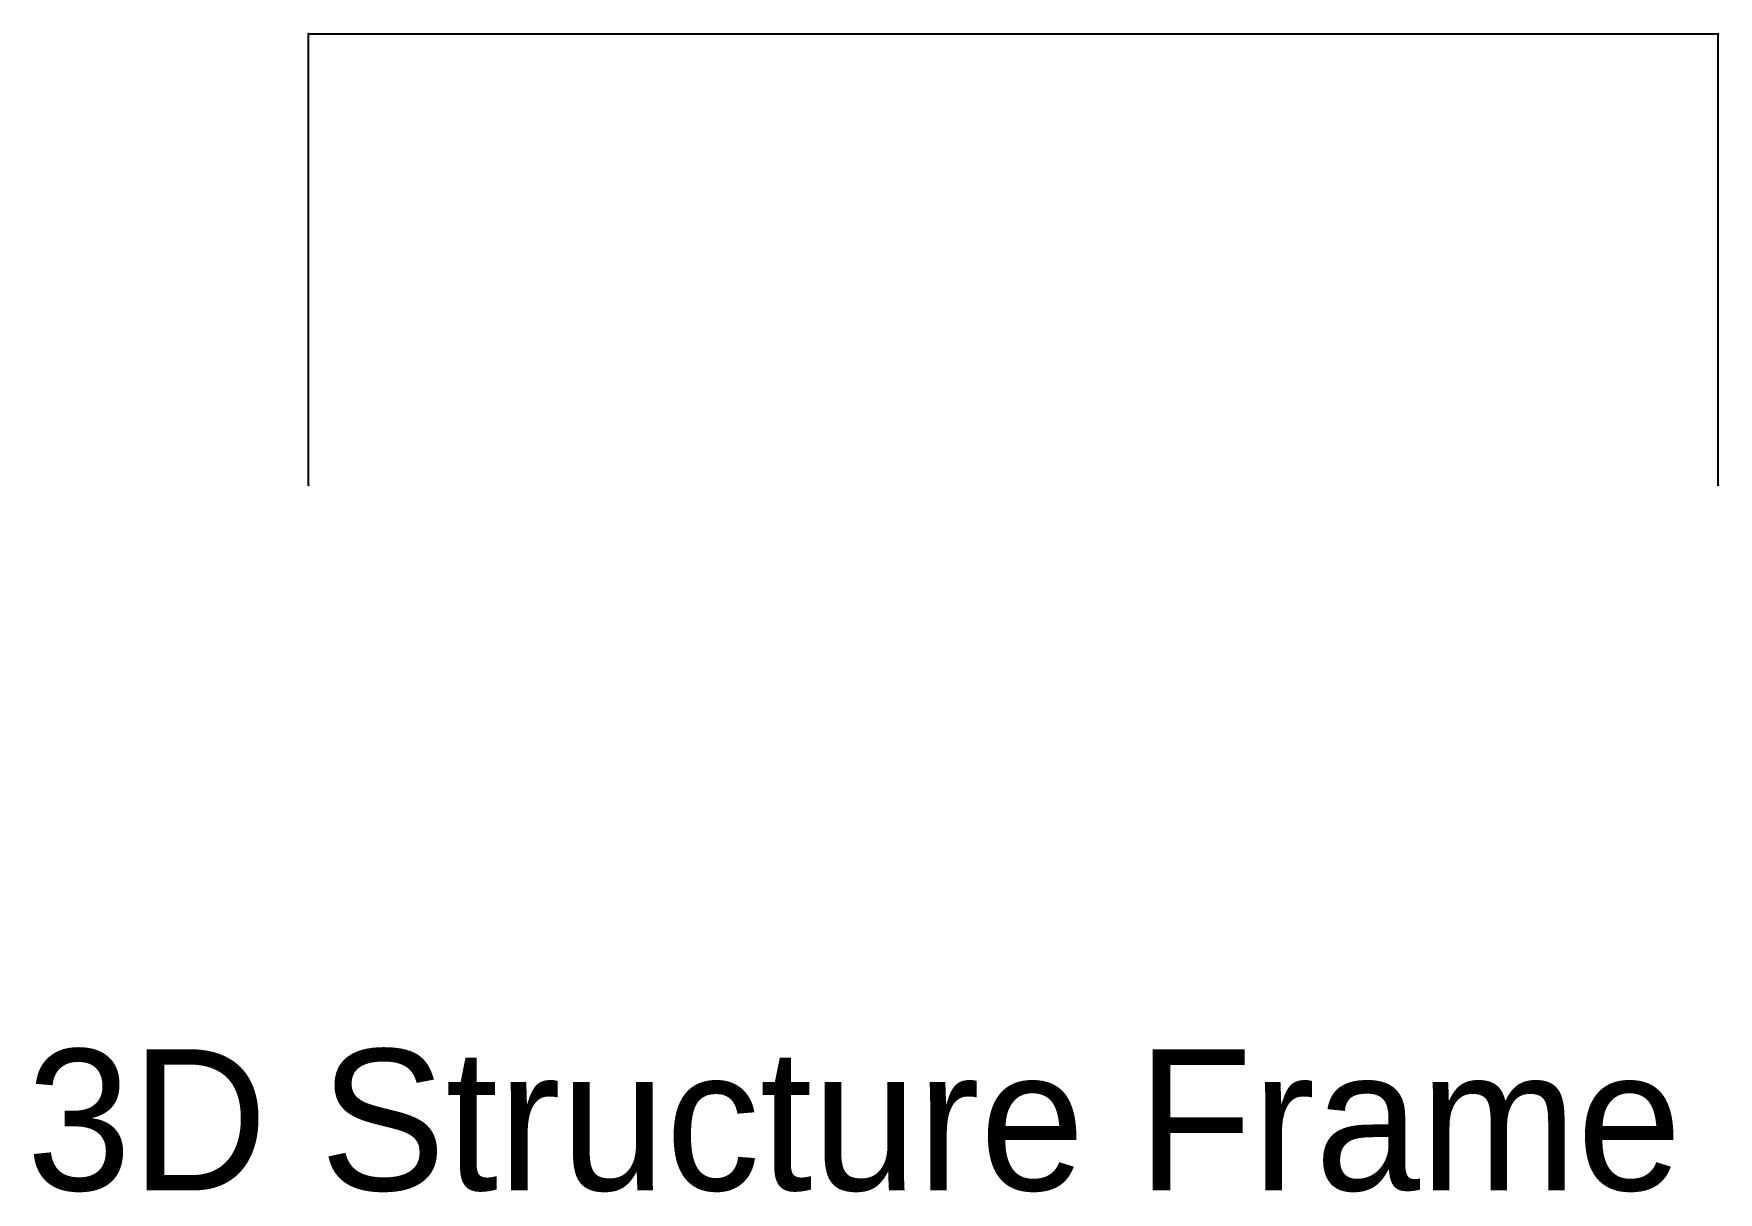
# Model space of a CAD drawing. Header units: metres. Extents: x -3 to 134, y -540 to 10.
# Drawn here: x -1.95 to 10, y -5.01 to 3.2 of the extents above; entities that cross this region are included whole.
import ezdxf

# ---------------------------------------------------------------- set-up
doc = ezdxf.new("R2010")
doc.units = ezdxf.units.M
for name, color, linetype in [('BEAMS', 3, 'Continuous'), ('COLUMNS', 2, 'Continuous'), ('NODES', 1, 'Continuous'), ('TEXT', 7, 'Continuous')]:
    doc.layers.add(name, color=color, linetype=linetype)

msp = doc.modelspace()

# ---------------------------------------------------------------- linework, layer by layer
at = {"layer": 'BEAMS'}
for p, q in [((0, 3.2), (10, 3.2)), ((0, 3.2), (10, 3.2)), ((0, 3.2, 8), (10, 3.2, 8)), ((0, 3.2, 8), (10, 3.2, 8)), ((0, 3.2), (0, 3.2, 8)), ((0, 3.2), (0, 3.2, 8)), ((0, 3.2), (10, 3.2)), ((0, 3.2), (10, 3.2)), ((0, 3.2, 8), (10, 3.2, 8)), ((0, 3.2, 8), (10, 3.2, 8)), ((0, 3.2), (0, 3.2, 8)), ((0, 3.2), (0, 3.2, 8)), ((0, 3.2), (10, 3.2)), ((0, 3.2), (10, 3.2)), ((0, 3.2, 8), (10, 3.2, 8)), ((0, 3.2, 8), (10, 3.2, 8)), ((0, 3.2), (0, 3.2, 8)), ((0, 3.2), (0, 3.2, 8)), ((10, 3.2), (10, 3.2, 8)), ((10, 3.2), (10, 3.2, 8)), ((10, 3.2), (10, 3.2, 8)), ((10, 3.2), (10, 3.2, 8)), ((10, 3.2), (10, 3.2, 8)), ((10, 3.2), (10, 3.2, 8))]:
    msp.add_line(p, q, dxfattribs=at)
at = {"layer": 'COLUMNS'}
for p, q in [((0, 0), (0, 3.2)), ((0, 0, 8), (0, 3.2, 8)), ((0, 0), (0, 3.2)), ((0, 0, 8), (0, 3.2, 8)), ((0, 0), (0, 3.2)), ((0, 0, 8), (0, 3.2, 8)), ((10, 0), (10, 3.2)), ((10, 0, 8), (10, 3.2, 8)), ((10, 0), (10, 3.2)), ((10, 0, 8), (10, 3.2, 8)), ((10, 0), (10, 3.2)), ((10, 0, 8), (10, 3.2, 8))]:
    msp.add_line(p, q, dxfattribs=at)
at = {"layer": 'NODES'}
for p in [(0, 3.2), (0, 3.2, 8), (10, 3.2), (10, 3.2, 8), (0, 0), (0, 0, 8), (10, 0), (10, 0, 8)]:
    msp.add_point(p, dxfattribs=at)

# ---------------------------------------------------------------- texts
at = {"layer": 'TEXT'}
msp.add_text('3D Structure Frame', height=1, dxfattribs=at).set_placement((-2, -5))

doc.saveas('drawing.dxf')
